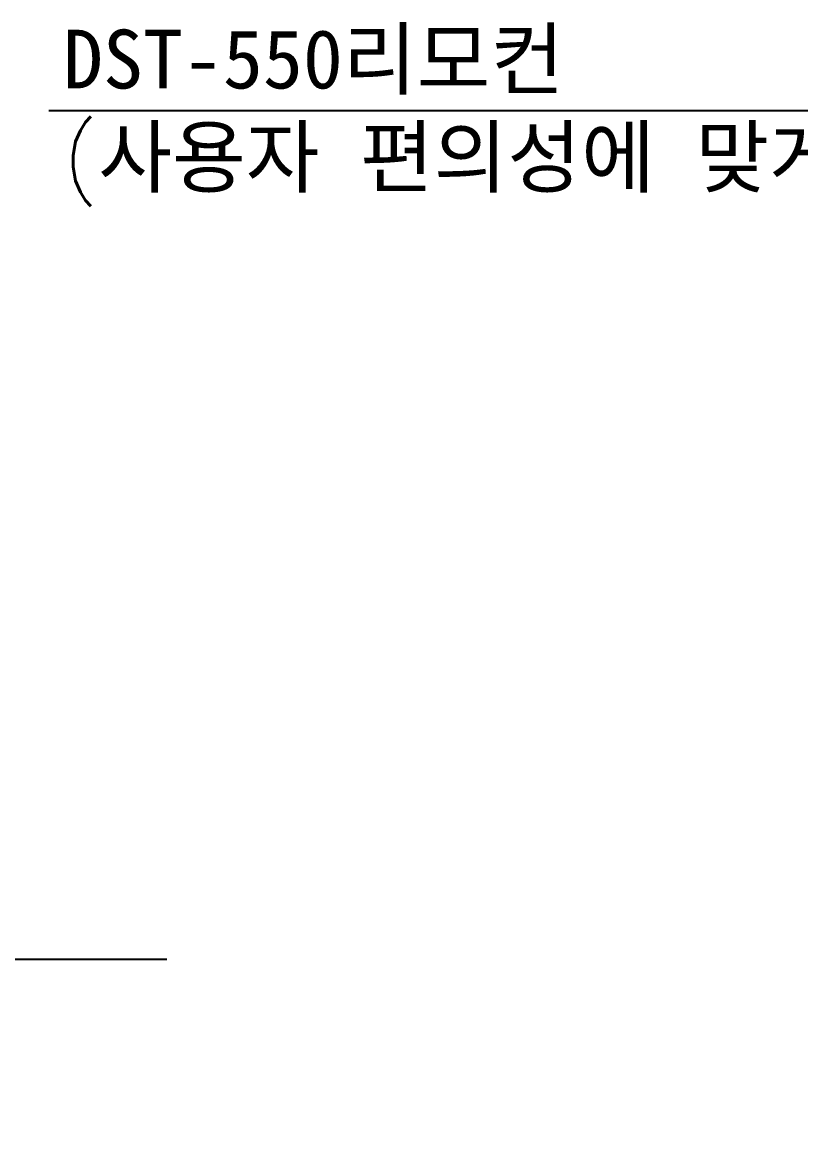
# Model space of a CAD drawing. Extents: x -1671 to 824, y 68 to 2359.
# Drawn here: x -1182.8 to -917.9, y 805.5 to 1182.4 of the extents above; entities that cross this region are included whole.
import ezdxf

# ---------------------------------------------------------------- set-up
doc = ezdxf.new("R2010")
doc.units = 0
doc.header["$LTSCALE"] = 20
doc.header["$MEASUREMENT"] = 0
doc.layers.get('0').update_dxf_attribs({"linetype": 'CONTINUOUS'})
doc.layers.add('2', color=2, linetype='CONTINUOUS')
doc.styles.add('ROMANS', font='romans', dxfattribs={"height": 10.144927})
doc.dimstyles.get("Standard").update_dxf_attribs({"dimtxt": 2.7, "dimasz": 2.5, "dimexe": 1.5, "dimexo": 1.5, "dimgap": 1.5, "dimtad": 1, "dimdec": 0, "dimlfac": 10, "dimzin": 0, "dimdsep": 46, "dimtxsty": 'Standard', "dimcen": 0, "dimclrt": 2, "dimadec": 0, "dimazin": 0, "dimtfac": 1, "dimtdec": 0, "dimtmove": 0, "dimatfit": 3, "dimfxl": 0, "dimtolj": 1, "dimtzin": 0, "dimarcsym": 0})

msp = doc.modelspace()

# ---------------------------------------------------------------- texts
at = {"layer": '2', "ltscale": 1.2, "insert": (-1168.94, 1149.8), "char_height": 20, "attachment_point": 4, "style": 'ROMANS'}
msp.add_mtext('{\\Ftxt|c129;DST-550}리모컨\\P(사용자 편의성에 맞게 부착)', dxfattribs=at)

# ---------------------------------------------------------------- leaders
for points in [[(-747.66, 1008.28), (-832.93, 1152.24), (-1173.73, 1152.24)], [(-1388.99, 719.55), (-1303.72, 863.52), (-1133.66, 863.52)]]:
    msp.add_leader(points, dimstyle='Standard', override={"dimscale": 1.2, "dimtxt": 20, "dimasz": 20, "dimexe": 5, "dimgap": 10, "dimtad": 0, "dimtoh": 1, "dimlfac": 1, "dimzin": 12, "dimclrd": 3, "dimclre": 3, "dimazin": 2, "dimarcsym": 1})

doc.saveas('drawing.dxf')
